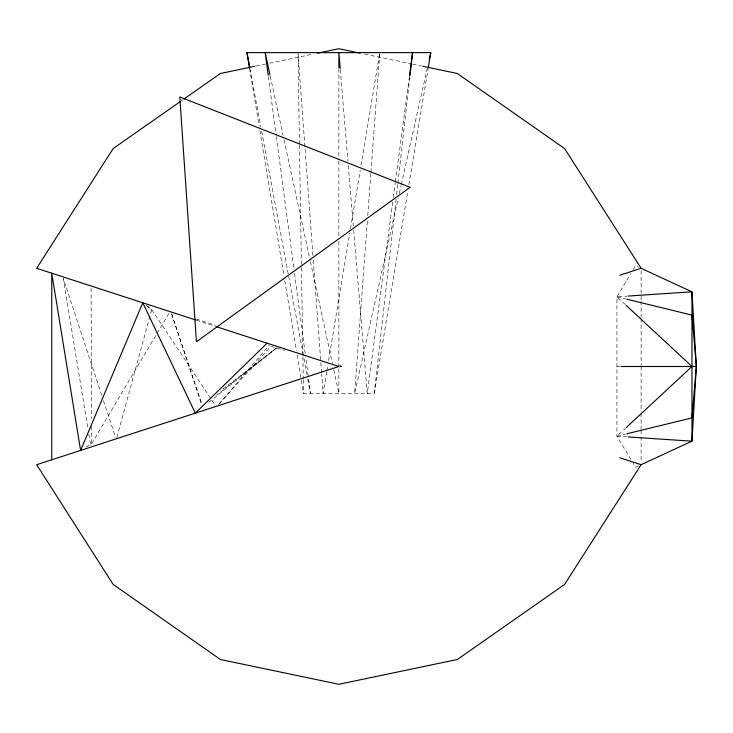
<?xml version="1.0" encoding="UTF-8"?>
<svg xmlns="http://www.w3.org/2000/svg" width="733" height="733" viewBox="0 0 733 733"><rect width="100%" height="100%" fill="white"/><g stroke="black" fill="none" stroke-linecap="round" stroke-linejoin="round"><path stroke-width="0.55" stroke-dasharray="3.67 2.75" d="M367.334 221.311L354.635 393.392L398.321 197.883M367.755 215.612L370.861 173.446M370.953 172.301L379.694 53.784M297.112 355.029L303.471 393.392L374.288 393.392L396.104 199.165M396.617 194.621L397.762 184.395M397.891 183.259L409.894 76.498M392.705 202.07L367.27 393.392L353.691 230.428M393.309 197.543L395.261 182.829M395.417 181.692L409.408 76.415M374.288 393.392L407.768 191.423M408.895 184.652L428.164 68.435M326.689 371.952L323.116 393.392L321.686 374.013M326.872 370.825L327.807 365.181M328.558 360.673L349.76 233.167M350.511 228.659L360.269 169.983M361.021 165.475L379.593 53.766M399.32 193.411L401.07 185.586M401.317 184.469L427.284 68.279M116.859 437.381L151.731 309.628L145.464 304.836L151.731 309.647M86.192 447.002L91.772 443.584L168.792 313.605M630.902 459.499L616.939 436.199L616.939 296.801L630.902 273.501M633.23 269.625L635.557 265.74L638.635 267.16M218.636 404.451L269.323 345.087M219.46 403.663L270.789 346.343L285 350.337M627.173 436.877L616.939 436.199L625.276 428.457M208.694 402.417L276.451 348.074L216.51 395.169M223.015 389.031L276.405 348.019M181.253 100.916L183.113 99.606M638.635 465.84L635.557 467.26L633.23 463.375M339.654 367.004L341.816 366.298L339.663 365.602L341.816 366.298L339.855 366.436M616.939 436.199L625.762 434.046M256.174 66.025L265.117 64.147M269.588 63.212L313.174 54.095M625.276 304.543L616.939 296.801L627.173 296.123M616.939 366.5L620.347 366.5M364.585 54.095L411.525 63.918M412.642 64.147L421.576 66.025M616.939 296.801L625.762 298.954M339.626 365.685L341.816 366.298M196.16 318.974L215.365 325.214M196.407 320.211L214.943 326.231M151.731 309.628L215.181 405.147M171.641 313.907L201.832 403.938M171.614 313.88L201.483 404.268M101.695 395.27L63.322 278.54L87.914 428.594M103.463 400.676L115.548 437.427M270.257 76.104L283.066 135.312M284.028 139.783L310.123 260.444M310.371 261.562L332.351 363.229M333.808 369.927L338.875 393.392L338.875 368.232M249.907 68.389L260.811 126.864M261.644 131.363L288.472 275.306M288.683 276.433L306.916 374.27M307.759 378.769L310.48 393.392L305.67 357.163M249.596 68.435L259.134 125.984M259.885 130.492L284.019 276.048M284.761 280.556L296.361 350.511M88.84 434.238L90.69 445.517M268.351 76.415L276.176 135.284M276.323 136.411L293.933 268.864M294.529 273.391L305.514 356.036M340.304 69.736L347.9 160.903M348.276 165.466L353.315 225.865M312.945 255.496L298.065 53.784L299.449 144.117M313.284 260.05L320.77 361.479M320.852 362.624L321.604 372.877M299.467 145.262L301.428 266.464M301.446 267.609L302.866 355.661M302.885 356.797L303.233 378.521M303.251 379.667L303.471 393.392M91.075 288.252L91.662 418.451M91.689 426.45L91.772 443.584M641.109 270.587L641.109 300.273M641.109 301.41L641.109 317.398M641.109 318.543L641.109 365.355M641.109 366.5L641.109 412.175M641.109 413.32L641.109 429.3M641.109 430.445L641.109 462.413M338.875 68.645L338.875 160.124M338.875 161.269L338.875 236.741M338.875 241.313L338.875 367.096"/><path stroke-width="1.1" d="M51.759 459.793L51.759 273.207L80.612 450.419L142.77 302.784L195.317 413.146L267.096 343.181M640.688 268.113L691.97 291.826L696.35 366.5L691.97 441.174L640.688 464.887M626.871 299.22L691.97 315.108L696.35 366.5L691.97 417.892L626.871 433.78M410.022 75.362L412.569 52.639L409.564 75.279M428.347 67.308L430.784 52.639L246.975 52.639L249.412 67.308M429.281 59.346L430.784 52.639M626.11 427.687L691.97 366.5L626.11 305.313M180.318 101.566L113.175 148.552L36.65 268.296L195.372 319.872M184.047 98.955L220.413 73.502L255.057 66.254M619.742 275.241L641.109 268.296L564.575 148.552L457.337 73.502L422.694 66.254M317.646 53.161L338.875 48.717L360.114 53.161M628.309 296.04L691.97 291.826L691.97 441.174L628.309 436.96M621.483 366.5L696.35 366.5M215.988 326.57L338.875 366.5L36.65 464.704L113.175 584.448L220.413 659.498L338.875 684.283L457.337 659.498L564.575 584.448L641.109 464.704L619.742 457.759M270.019 74.986L265.19 52.639L268.196 75.279M246.975 52.639L249.706 67.262M340.204 68.6L338.875 52.639L338.875 67.509M410.068 187.327L196.435 341.752L179.796 96.948L410.068 187.327"/></g></svg>
